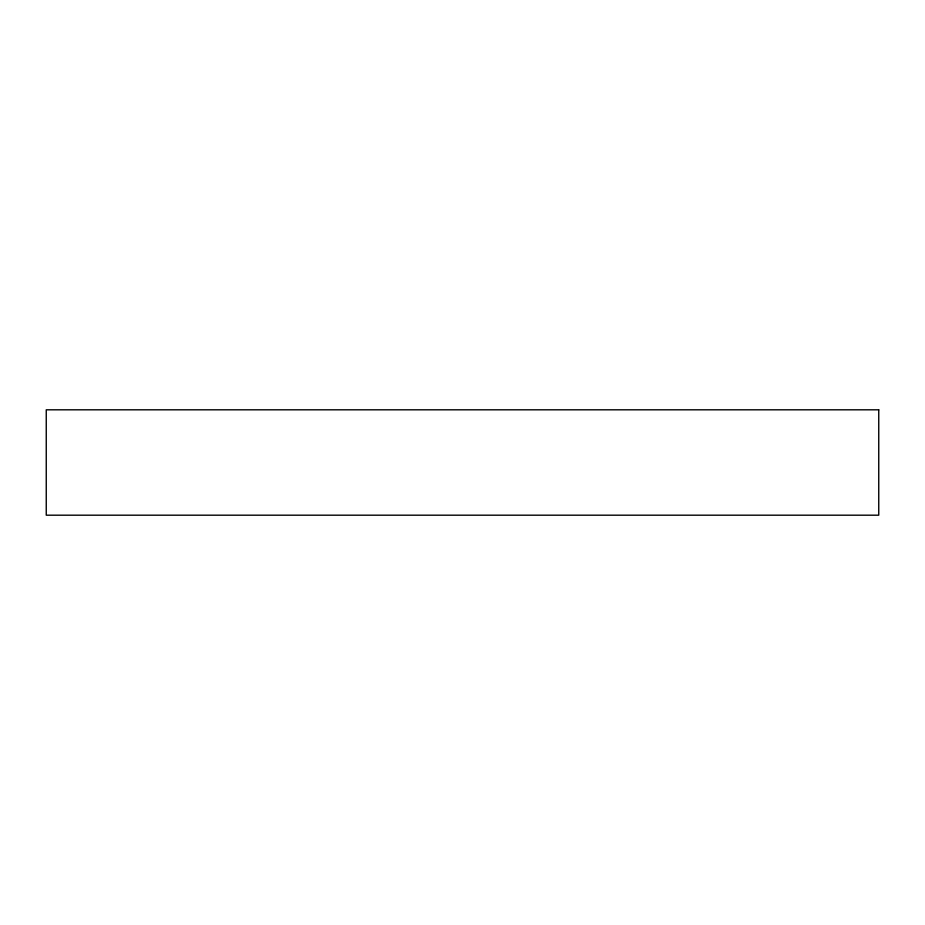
<?xml version="1.0" encoding="UTF-8"?>
<svg xmlns="http://www.w3.org/2000/svg" width="925" height="925" viewBox="0 0 925 925"><rect width="100%" height="100%" fill="white"/><g stroke="black" fill="none" stroke-linecap="round" stroke-linejoin="round"><path stroke-width="1.39" d="M878.75 409.81L46.25 409.81L46.25 515.19L878.75 515.19L878.75 409.81"/></g></svg>
